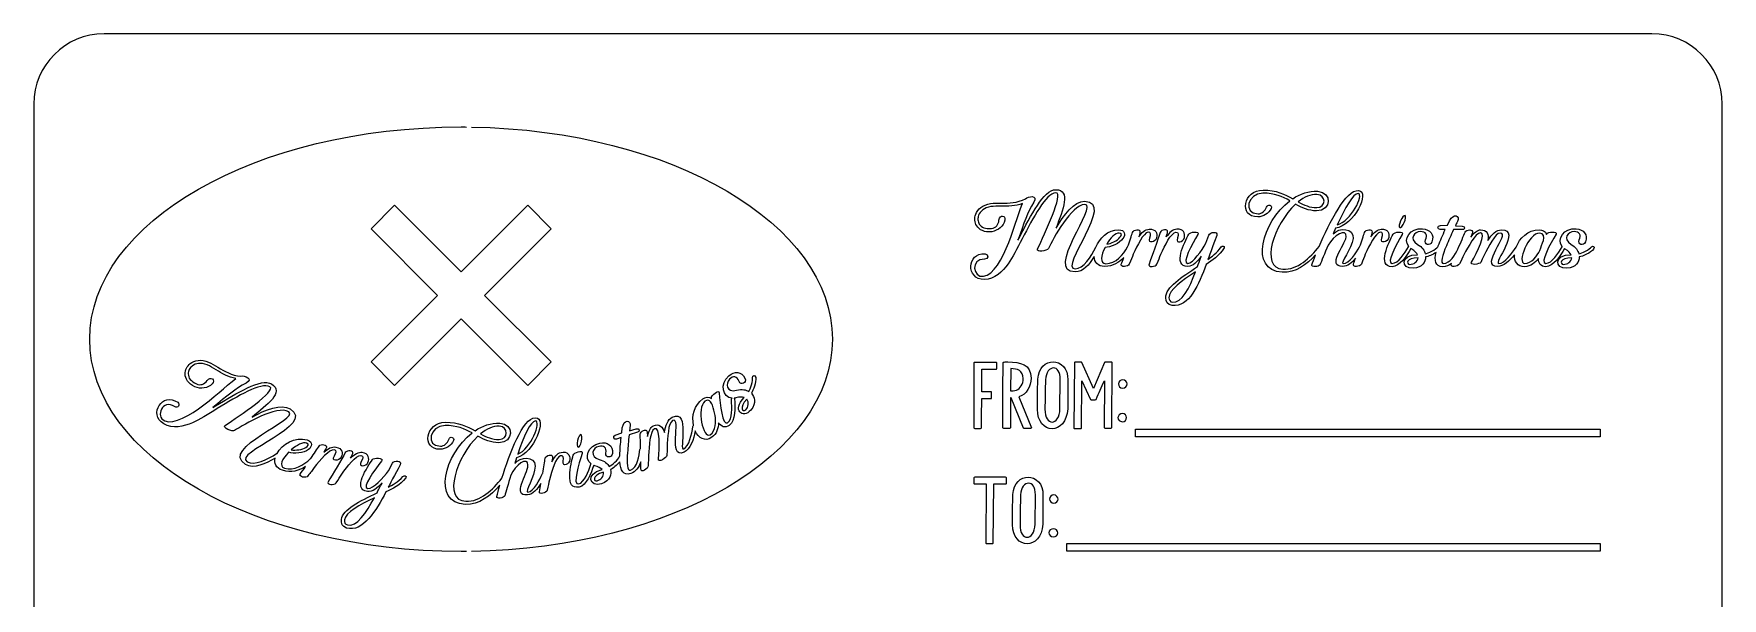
# Model space of a CAD drawing. Header units: inches. Extents: x -178 to -25, y -39 to 113.
# Drawn here: x -177.9 to -25.5, y 62.1 to 113.1 of the extents above; entities that cross this region are included whole.
import ezdxf

# ---------------------------------------------------------------- set-up
doc = ezdxf.new("R2010")
doc.units = ezdxf.units.IN
doc.header["$MEASUREMENT"] = 0
doc.layers.add('_U+0421_U+043B_U+043E_U+0439 1', color=7, linetype='Continuous')

# ---------------------------------------------------------------- blocks, each defined once
blk = doc.blocks.new('block 2')
at = {"layer": '_U+0421_U+043B_U+043E_U+0439 1', "color": 7, "lineweight": 5, "true_color": 0xffffff}
for points, knots in [([(-92.08, 90.91), (-91.14, 90.91), (-90.43, 91.61), (-89.92, 92.34), (-89.55, 92.88), (-89.12, 93.7), (-88.66, 94.59), (-87.67, 96.49), (-86.52, 98.7), (-85.62, 98.74), (-84.87, 98.77), (-86.64, 95.01), (-87.26, 93.68), (-87.43, 93.32), (-86.4, 93.48), (-86.29, 93.7), (-85.86, 94.6), (-84.21, 97.68), (-83, 97.68), (-81.74, 97.68), (-86.67, 91.59), (-83.88, 91.59), (-83.14, 91.59), (-82.6, 92.25), (-82.16, 92.98), (-82.13, 92.48), (-81.84, 92.09), (-81.2, 92.09), (-80.47, 92.09), (-79.91, 92.43), (-79.49, 92.89), (-79.57, 92.66), (-79.65, 92.45), (-79.71, 92.29), (-79.82, 92.01), (-79.1, 92.03), (-78.99, 92.31), (-78.84, 92.67), (-78.74, 92.92), (-78.63, 93.2), (-78.28, 93.95), (-77.73, 95.14), (-77.28, 95.18), (-77.02, 95.19), (-77.02, 94.97), (-77.14, 94.66), (-77.34, 94.06), (-76.6, 94.29), (-76.52, 94.69), (-76.45, 95.07), (-76.58, 95.5), (-77.2, 95.46), (-77.55, 95.44), (-77.87, 95.14), (-78.14, 94.75), (-78.11, 94.89), (-78.05, 95.04), (-78.03, 95.2), (-77.96, 95.49), (-78.6, 95.45), (-78.7, 95.16), (-78.79, 94.87), (-78.96, 94.37), (-79.14, 93.85), (-79.54, 93.16), (-80.19, 92.34), (-81.1, 92.34), (-81.66, 92.34), (-81.55, 93.09), (-81.18, 93.81), (-80.7, 93.78), (-79.83, 94.2), (-79.56, 94.6), (-79.31, 94.95), (-79.39, 95.4), (-79.93, 95.4), (-80.93, 95.4), (-81.69, 94.63), (-82.01, 93.83), (-82.46, 92.99), (-83.1, 91.87), (-83.88, 91.87), (-85.42, 91.87), (-80.18, 97.97), (-83.02, 97.97), (-83.96, 97.97), (-84.91, 96.74), (-85.59, 95.56), (-85, 97.19), (-84.22, 99.02), (-85.63, 99.02), (-86.71, 99.02), (-87.88, 96.69), (-88.91, 94.71), (-88.91, 94.71), (-89.04, 94.45), (-89.04, 94.45), (-88.5, 96.02), (-88.19, 96.98), (-87.62, 97.89), (-87.2, 98.58), (-88.13, 98.44), (-88.36, 98.19), (-89.1, 97.81), (-89.85, 97.81), (-90.54, 97.81), (-90.89, 97.81), (-91.21, 97.81), (-91.51, 97.77), (-92.24, 97.66), (-92.68, 97.26), (-92.85, 96.8), (-92.91, 96.62), (-92.94, 96.44), (-92.93, 96.26), (-92.91, 96.09), (-92.86, 95.91), (-92.76, 95.76), (-92.53, 95.39), (-92.08, 95.14), (-91.41, 95.23), (-90.83, 95.32), (-90.33, 95.71), (-90.22, 96.26), (-90.12, 96.73), (-90.69, 96.81), (-90.75, 96.27), (-90.79, 95.86), (-91.01, 95.57), (-91.43, 95.52), (-91.98, 95.44), (-92.35, 95.63), (-92.53, 95.92), (-92.6, 96.03), (-92.63, 96.16), (-92.65, 96.3), (-92.66, 96.44), (-92.64, 96.58), (-92.59, 96.71), (-92.45, 97.07), (-92.09, 97.4), (-91.49, 97.49), (-91.2, 97.53), (-90.89, 97.52), (-90.56, 97.52), (-89.94, 97.52), (-89.28, 97.52), (-88.62, 97.77), (-89.1, 96.88), (-90.31, 91.48), (-92.14, 91.2), (-93.11, 91.04), (-93.35, 92.83), (-92.05, 92.74), (-91.71, 92.73), (-91.66, 93.19), (-92.01, 93.22), (-93.67, 93.35), (-93.74, 90.91), (-92.08, 90.91)], [0, 0, 0, 0, 1, 1, 1, 2, 2, 2, 3, 3, 3, 4, 4, 4, 5, 5, 5, 6, 6, 6, 7, 7, 7, 8, 8, 8, 9, 9, 9, 10, 10, 10, 11, 11, 11, 12, 12, 12, 13, 13, 13, 14, 14, 14, 15, 15, 15, 16, 16, 16, 17, 17, 17, 18, 18, 18, 19, 19, 19, 20, 20, 20, 21, 21, 21, 22, 22, 22, 23, 23, 23, 24, 24, 24, 25, 25, 25, 26, 26, 26, 27, 27, 27, 28, 28, 28, 29, 29, 29, 30, 30, 30, 31, 31, 31, 32, 32, 32, 33, 33, 33, 34, 34, 34, 35, 35, 35, 36, 36, 36, 37, 37, 37, 38, 38, 38, 39, 39, 39, 40, 40, 40, 41, 41, 41, 42, 42, 42, 43, 43, 43, 44, 44, 44, 45, 45, 45, 46, 46, 46, 47, 47, 47, 48, 48, 48, 49, 49, 49, 50, 50, 50, 51, 51, 51, 52, 52, 52, 53, 53, 53, 53]), ([(-79.9, 95.11), (-79.59, 95.11), (-79.71, 94.85), (-79.83, 94.72), (-80.06, 94.42), (-80.65, 94.15), (-81.03, 94.1), (-80.7, 94.65), (-80.25, 95.11), (-79.9, 95.11)], [0, 0, 0, 0, 1, 1, 1, 2, 2, 2, 3, 3, 3, 3])]:
    blk.add_open_spline(points, degree=3, knots=knots, dxfattribs=at)
blk = doc.blocks.new('block 3')
at = {"layer": '_U+0421_U+043B_U+043E_U+0439 1', "color": 7, "lineweight": 5, "true_color": 0xffffff}
for points, knots in [([(-73.71, 92.09), (-73.23, 92.09), (-72.89, 92.51), (-72.49, 93.03), (-72.64, 92.64), (-72.76, 92.29), (-72.83, 92.08), (-74.24, 91.14), (-75.71, 90.21), (-75.7, 89.26), (-75.7, 88.93), (-75.54, 88.63), (-75.12, 88.57), (-73.63, 88.33), (-72.66, 90.53), (-72.05, 92.27), (-71.52, 92.64), (-70.84, 93.03), (-70.43, 93.78), (-70.35, 93.93), (-70.61, 94.01), (-70.71, 93.86), (-71.06, 93.28), (-71.61, 92.95), (-71.89, 92.73), (-71.76, 93.12), (-71.18, 94.62), (-71.1, 94.89), (-70.95, 95.32), (-71.71, 95.19), (-71.8, 94.92), (-71.8, 94.92), (-72.07, 94.19), (-72.07, 94.19), (-72.46, 93.55), (-73.21, 92.36), (-73.71, 92.36), (-74.29, 92.36), (-73.3, 94.13), (-72.81, 94.98), (-72.59, 95.34), (-73.55, 95.19), (-73.63, 95.01), (-73.99, 94.29), (-75.11, 92.09), (-73.71, 92.09)], [0, 0, 0, 0, 1, 1, 1, 2, 2, 2, 3, 3, 3, 4, 4, 4, 5, 5, 5, 6, 6, 6, 7, 7, 7, 8, 8, 8, 9, 9, 9, 10, 10, 10, 11, 11, 11, 12, 12, 12, 13, 13, 13, 14, 14, 14, 15, 15, 15, 15]), ([(-75.08, 88.86), (-75.33, 88.89), (-75.42, 89.07), (-75.42, 89.27), (-75.42, 89.97), (-74.24, 90.78), (-73.01, 91.61), (-73.54, 90.19), (-74.26, 88.72), (-75.08, 88.86)], [0, 0, 0, 0, 1, 1, 1, 2, 2, 2, 3, 3, 3, 3])]:
    blk.add_open_spline(points, degree=3, knots=knots, dxfattribs=at)
blk = doc.blocks.new('block 4')
at = {"layer": '_U+0421_U+043B_U+043E_U+0439 1', "color": 7, "lineweight": 5, "true_color": 0xffffff}
for points, knots in [([(-67.39, 96.56), (-66.91, 96.56), (-66.39, 96.87), (-66.19, 97.33), (-66.06, 97.65), (-66.5, 97.76), (-66.61, 97.44), (-66.74, 97.11), (-67.03, 96.84), (-67.37, 96.84), (-68.73, 96.84), (-68.36, 98.71), (-66.93, 98.71), (-65.88, 98.71), (-65.15, 98.38), (-64.5, 98.02), (-66.99, 96.11), (-68.22, 91.75), (-65.18, 91.56), (-64, 91.49), (-62.99, 92.25), (-62.17, 93.13), (-62.31, 92.77), (-62.43, 92.46), (-62.5, 92.24), (-62.6, 91.99), (-61.87, 92.06), (-61.79, 92.22), (-61.64, 92.58), (-61.37, 93.25), (-61.04, 94.02), (-60.6, 94.84), (-59.32, 95.64), (-59.42, 94.76), (-59.52, 93.96), (-61.2, 92.09), (-59.73, 92.09), (-59.31, 92.09), (-58.9, 92.43), (-58.56, 92.83), (-58.64, 92.62), (-58.71, 92.43), (-58.76, 92.29), (-58.87, 92.01), (-58.16, 92.03), (-58.04, 92.31), (-57.89, 92.67), (-57.79, 92.92), (-57.69, 93.2), (-57.34, 93.95), (-56.78, 95.14), (-56.33, 95.18), (-56.08, 95.19), (-56.08, 94.97), (-56.19, 94.66), (-56.39, 94.06), (-55.65, 94.29), (-55.57, 94.69), (-55.5, 95.07), (-55.63, 95.5), (-56.25, 95.46), (-56.6, 95.44), (-56.92, 95.14), (-57.2, 94.75), (-57.16, 94.89), (-57.11, 95.04), (-57.08, 95.2), (-57.02, 95.49), (-57.65, 95.45), (-57.75, 95.16), (-57.85, 94.87), (-58.02, 94.37), (-58.2, 93.85), (-58.49, 93.33), (-59.13, 92.35), (-59.69, 92.35), (-59.99, 92.35), (-58.89, 93.7), (-58.79, 94.6), (-58.68, 95.6), (-60.07, 95.61), (-60.59, 95.04), (-60.59, 95.04), (-60.37, 95.54), (-60.37, 95.54), (-58.73, 95.76), (-57.2, 98.85), (-58.31, 98.95), (-59.41, 99.05), (-60.94, 96.02), (-61.85, 93.89), (-61.85, 93.89), (-61.85, 93.89), (-61.85, 93.89), (-62.68, 92.88), (-63.81, 91.76), (-65.13, 91.84), (-67.25, 91.97), (-65.93, 95.92), (-63.98, 97.72), (-63.4, 97.39), (-62.83, 97.11), (-62.08, 97.11), (-60.75, 97.11), (-60.65, 98.79), (-61.99, 98.88), (-62.79, 98.92), (-63.56, 98.66), (-64.23, 98.2), (-64.95, 98.6), (-65.73, 98.99), (-66.91, 98.99), (-68.7, 98.99), (-69.15, 96.56), (-67.39, 96.56)], [0, 0, 0, 0, 1, 1, 1, 2, 2, 2, 3, 3, 3, 4, 4, 4, 5, 5, 5, 6, 6, 6, 7, 7, 7, 8, 8, 8, 9, 9, 9, 10, 10, 10, 11, 11, 11, 12, 12, 12, 13, 13, 13, 14, 14, 14, 15, 15, 15, 16, 16, 16, 17, 17, 17, 18, 18, 18, 19, 19, 19, 20, 20, 20, 21, 21, 21, 22, 22, 22, 23, 23, 23, 24, 24, 24, 25, 25, 25, 26, 26, 26, 27, 27, 27, 28, 28, 28, 29, 29, 29, 30, 30, 30, 31, 31, 31, 32, 32, 32, 33, 33, 33, 34, 34, 34, 35, 35, 35, 36, 36, 36, 37, 37, 37, 38, 38, 38, 38]), ([(-62.05, 98.6), (-61.19, 98.54), (-61.21, 97.4), (-62.06, 97.4), (-62.71, 97.4), (-63.22, 97.63), (-63.74, 97.92), (-63.19, 98.36), (-62.61, 98.62), (-62.05, 98.6)], [0, 0, 0, 0, 1, 1, 1, 2, 2, 2, 3, 3, 3, 3]), ([(-58.33, 98.67), (-57.76, 98.62), (-58.99, 96.15), (-60.23, 95.85), (-59.53, 97.35), (-58.77, 98.7), (-58.33, 98.67)], [0, 0, 0, 0, 1, 1, 1, 2, 2, 2, 2])]:
    blk.add_open_spline(points, degree=3, knots=knots, dxfattribs=at)
blk = doc.blocks.new('block 5')
at = {"layer": '_U+0421_U+043B_U+043E_U+0439 1', "color": 7, "lineweight": 5, "true_color": 0xffffff}
for points, knots in [([(-55.26, 92.07), (-54.59, 92.07), (-53.95, 93.02), (-53.57, 93.7), (-53.54, 93.68), (-53.52, 93.67), (-53.5, 93.65), (-53.22, 93.48), (-53.05, 93.3), (-52.97, 93.14), (-54.58, 93.19), (-54.45, 91.84), (-53.36, 91.92), (-52.5, 91.98), (-52.27, 92.51), (-52.24, 92.95), (-52.03, 92.98), (-51.61, 93.15), (-51.29, 93.36), (-51.46, 92.64), (-51.39, 92.07), (-50.7, 92.07), (-50.4, 92.07), (-50.13, 92.19), (-49.9, 92.37), (-49.9, 92.36), (-49.91, 92.35), (-49.91, 92.35), (-50.1, 91.95), (-49.32, 92.06), (-49.19, 92.32), (-49.03, 92.64), (-48.91, 92.9), (-48.79, 93.14), (-48.39, 93.86), (-47.76, 95.12), (-47.29, 95.12), (-46.71, 95.12), (-47.6, 93.34), (-48.09, 92.49), (-48.31, 92.14), (-47.35, 92.29), (-47.26, 92.46), (-47.19, 92.62), (-47.07, 92.86), (-46.96, 93.12), (-46.55, 93.84), (-45.97, 95.11), (-45.5, 95.11), (-44.53, 95.11), (-47.45, 92.08), (-45.73, 92.08), (-45.24, 92.08), (-44.66, 92.59), (-44.23, 93.13), (-44.25, 92.54), (-43.97, 92.07), (-43.3, 92.07), (-42.78, 92.07), (-42.35, 92.43), (-42.05, 92.81), (-42.05, 92.38), (-41.89, 92.07), (-41.39, 92.07), (-40.72, 92.07), (-40.09, 93.02), (-39.7, 93.7), (-39.68, 93.68), (-39.66, 93.67), (-39.64, 93.65), (-39.35, 93.48), (-39.19, 93.3), (-39.11, 93.14), (-40.71, 93.19), (-40.59, 91.84), (-39.49, 91.92), (-38.64, 91.98), (-38.4, 92.51), (-38.38, 92.95), (-38.08, 93), (-37.33, 93.31), (-37.08, 93.66), (-36.9, 93.91), (-37.18, 93.98), (-37.27, 93.86), (-37.45, 93.63), (-38.17, 93.26), (-38.41, 93.23), (-38.5, 93.52), (-38.67, 93.82), (-39.11, 94.08), (-39.94, 94.6), (-39.38, 95.26), (-38.84, 95.24), (-38.37, 95.24), (-38.16, 94.95), (-38.38, 94.48), (-38.57, 94.08), (-37.98, 93.88), (-37.81, 94.3), (-37.56, 94.98), (-37.99, 95.43), (-38.66, 95.49), (-39.77, 95.6), (-40.44, 94.55), (-39.91, 93.89), (-39.91, 93.88), (-39.92, 93.87), (-39.93, 93.86), (-40.28, 93.3), (-40.84, 92.36), (-41.39, 92.36), (-41.97, 92.36), (-40.98, 94.15), (-40.47, 94.99), (-40.28, 95.33), (-41.23, 95.19), (-41.3, 95.04), (-41.3, 95.04), (-41.33, 94.98), (-41.33, 94.98), (-41.44, 95.28), (-41.69, 95.4), (-42, 95.4), (-43.01, 95.4), (-43.76, 94.64), (-44.07, 93.84), (-44.42, 93.28), (-45.1, 92.36), (-45.65, 92.36), (-46.15, 92.36), (-43.58, 95.4), (-45.4, 95.4), (-45.85, 95.4), (-46.27, 94.97), (-46.62, 94.44), (-46.55, 94.97), (-46.68, 95.4), (-47.29, 95.4), (-47.56, 95.4), (-47.87, 95.12), (-48.16, 94.73), (-48.16, 94.73), (-48.02, 95.14), (-48.02, 95.14), (-47.9, 95.49), (-48.58, 95.45), (-48.68, 95.19), (-48.81, 94.87), (-49.07, 94.26), (-49.33, 93.66), (-49.58, 93.16), (-50.04, 92.36), (-50.62, 92.36), (-50.96, 92.36), (-50.73, 93.11), (-50.37, 93.95), (-50.16, 94.46), (-49.95, 94.9), (-49.73, 95.42), (-49.73, 95.42), (-48.94, 95.42), (-48.94, 95.42), (-48.66, 95.32), (-48.64, 95.73), (-48.94, 95.73), (-48.94, 95.73), (-49.56, 95.77), (-49.56, 95.77), (-49.43, 96.05), (-49.4, 96.09), (-49.37, 96.14), (-49.1, 96.69), (-49.73, 96.93), (-50.1, 96.22), (-50.1, 96.22), (-50.28, 95.82), (-50.28, 95.82), (-50.28, 95.82), (-50.29, 95.81), (-50.29, 95.81), (-50.29, 95.81), (-50.91, 95.8), (-50.91, 95.8), (-51.19, 95.8), (-51.21, 95.42), (-50.92, 95.42), (-50.92, 95.42), (-50.47, 95.42), (-50.47, 95.42), (-50.7, 94.92), (-50.92, 94.45), (-51.1, 93.95), (-51.11, 93.92), (-51.12, 93.9), (-51.13, 93.87), (-51.13, 93.87), (-51.14, 93.87), (-51.14, 93.86), (-51.31, 93.63), (-52.04, 93.26), (-52.27, 93.23), (-52.36, 93.52), (-52.53, 93.82), (-52.97, 94.08), (-53.8, 94.6), (-53.24, 95.26), (-52.71, 95.24), (-52.23, 95.24), (-52.03, 94.95), (-52.24, 94.48), (-52.43, 94.08), (-51.84, 93.88), (-51.67, 94.3), (-51.42, 94.98), (-51.85, 95.43), (-52.52, 95.49), (-53.64, 95.6), (-54.31, 94.55), (-53.77, 93.89), (-53.78, 93.88), (-53.79, 93.87), (-53.79, 93.86), (-54.14, 93.3), (-54.71, 92.36), (-55.26, 92.36), (-55.84, 92.36), (-54.85, 94.13), (-54.36, 94.98), (-54.14, 95.34), (-55.1, 95.19), (-55.18, 95.01), (-55.54, 94.29), (-56.66, 92.07), (-55.26, 92.07)], [0, 0, 0, 0, 1, 1, 1, 2, 2, 2, 3, 3, 3, 4, 4, 4, 5, 5, 5, 6, 6, 6, 7, 7, 7, 8, 8, 8, 9, 9, 9, 10, 10, 10, 11, 11, 11, 12, 12, 12, 13, 13, 13, 14, 14, 14, 15, 15, 15, 16, 16, 16, 17, 17, 17, 18, 18, 18, 19, 19, 19, 20, 20, 20, 21, 21, 21, 22, 22, 22, 23, 23, 23, 24, 24, 24, 25, 25, 25, 26, 26, 26, 27, 27, 27, 28, 28, 28, 29, 29, 29, 30, 30, 30, 31, 31, 31, 32, 32, 32, 33, 33, 33, 34, 34, 34, 35, 35, 35, 36, 36, 36, 37, 37, 37, 38, 38, 38, 39, 39, 39, 40, 40, 40, 41, 41, 41, 42, 42, 42, 43, 43, 43, 44, 44, 44, 45, 45, 45, 46, 46, 46, 47, 47, 47, 48, 48, 48, 49, 49, 49, 50, 50, 50, 51, 51, 51, 52, 52, 52, 53, 53, 53, 54, 54, 54, 55, 55, 55, 56, 56, 56, 57, 57, 57, 58, 58, 58, 59, 59, 59, 60, 60, 60, 61, 61, 61, 62, 62, 62, 63, 63, 63, 64, 64, 64, 65, 65, 65, 66, 66, 66, 67, 67, 67, 68, 68, 68, 69, 69, 69, 70, 70, 70, 71, 71, 71, 72, 72, 72, 73, 73, 73, 74, 74, 74, 75, 75, 75, 76, 76, 76, 77, 77, 77, 78, 78, 78, 78]), ([(-41.96, 95.11), (-41.54, 95.11), (-41.53, 94.76), (-41.6, 94.43), (-41.72, 94.15), (-41.84, 93.85), (-41.93, 93.54), (-42.18, 93.04), (-42.68, 92.36), (-43.3, 92.36), (-44.06, 92.36), (-42.94, 95.11), (-41.96, 95.11)], [0, 0, 0, 0, 1, 1, 1, 2, 2, 2, 3, 3, 3, 4, 4, 4, 4]), ([(-52.91, 92.87), (-52.97, 92.5), (-53.31, 92.28), (-53.67, 92.28), (-54.02, 92.28), (-54.02, 92.87), (-52.91, 92.87)], [0, 0, 0, 0, 1, 1, 1, 2, 2, 2, 2]), ([(-39.05, 92.87), (-39.11, 92.5), (-39.44, 92.28), (-39.8, 92.28), (-40.16, 92.28), (-40.16, 92.87), (-39.05, 92.87)], [0, 0, 0, 0, 1, 1, 1, 2, 2, 2, 2])]:
    blk.add_open_spline(points, degree=3, knots=knots, dxfattribs=at)
blk = doc.blocks.new('block 6')
at = {"layer": '_U+0421_U+043B_U+043E_U+0439 1', "color": 7, "lineweight": 5, "true_color": 0xffffff}
for points, knots in [([(-89.71, 77.51), (-89.71, 78.41), (-89.7, 79.33), (-89.7, 80.24), (-89.7, 80.24), (-89.66, 80.24), (-89.66, 80.24), (-89.66, 80.24), (-88.54, 77.49), (-88.54, 77.49), (-88.53, 77.47), (-88.49, 77.46), (-88.46, 77.46), (-88.46, 77.46), (-87.91, 77.46), (-87.91, 77.46), (-87.83, 77.46), (-87.81, 77.49), (-87.83, 77.52), (-87.83, 77.52), (-88.95, 80.32), (-88.95, 80.32), (-88.25, 80.53), (-87.85, 81.27), (-87.85, 81.99), (-87.85, 83.26), (-88.84, 83.47), (-89.94, 83.47), (-90.04, 83.47), (-90.16, 83.47), (-90.29, 83.46), (-90.33, 83.46), (-90.37, 83.44), (-90.37, 83.41), (-90.39, 82.23), (-90.41, 81.37), (-90.41, 77.51), (-90.41, 77.48), (-90.37, 77.46), (-90.32, 77.46), (-90.32, 77.46), (-89.8, 77.46), (-89.8, 77.46), (-89.75, 77.46), (-89.71, 77.48), (-89.71, 77.51)], [0, 0, 0, 0, 1, 1, 1, 2, 2, 2, 3, 3, 3, 4, 4, 4, 5, 5, 5, 6, 6, 6, 7, 7, 7, 8, 8, 8, 9, 9, 9, 10, 10, 10, 11, 11, 11, 12, 12, 12, 13, 13, 13, 14, 14, 14, 15, 15, 15, 15]), ([(-89.69, 82.86), (-89.11, 82.87), (-88.56, 82.68), (-88.56, 81.96), (-88.56, 81.51), (-88.84, 81.04), (-89.18, 80.91), (-89.37, 80.86), (-89.55, 80.85), (-89.72, 80.85), (-89.72, 80.85), (-89.69, 82.86), (-89.69, 82.86)], [0, 0, 0, 0, 1, 1, 1, 2, 2, 2, 3, 3, 3, 4, 4, 4, 4])]:
    blk.add_open_spline(points, degree=3, knots=knots, dxfattribs=at)
blk = doc.blocks.new('block 7')
at = {"layer": '_U+0421_U+043B_U+043E_U+0439 1', "color": 7, "lineweight": 5, "true_color": 0xffffff}
for points, knots in [([(-84.53, 81.84), (-84.51, 82.92), (-85.19, 83.48), (-85.87, 83.48), (-86.52, 83.48), (-87.19, 82.96), (-87.24, 81.9), (-87.27, 81.33), (-87.28, 80.63), (-87.28, 79.98), (-87.28, 79.98), (-87.28, 79.19), (-87.28, 79.19), (-87.29, 78.05), (-86.63, 77.44), (-85.96, 77.44), (-85.29, 77.44), (-84.62, 78.04), (-84.55, 79.22), (-84.55, 79.22), (-84.53, 81.84), (-84.53, 81.84)], [0, 0, 0, 0, 1, 1, 1, 2, 2, 2, 3, 3, 3, 4, 4, 4, 5, 5, 5, 6, 6, 6, 7, 7, 7, 7]), ([(-85.25, 79.22), (-85.27, 78.45), (-85.62, 78.04), (-85.96, 78.04), (-86.29, 78.04), (-86.6, 78.41), (-86.6, 79.19), (-86.6, 79.97), (-86.58, 81.07), (-86.55, 81.86), (-86.52, 82.54), (-86.17, 82.93), (-85.81, 82.93), (-85.51, 82.93), (-85.21, 82.59), (-85.22, 81.86), (-85.22, 81.86), (-85.25, 79.22), (-85.25, 79.22)], [0, 0, 0, 0, 1, 1, 1, 2, 2, 2, 3, 3, 3, 4, 4, 4, 5, 5, 5, 6, 6, 6, 6])]:
    blk.add_open_spline(points, degree=3, knots=knots, dxfattribs=at)
blk = doc.blocks.new('block 8')
at = {"layer": '_U+0421_U+043B_U+043E_U+0439 1', "color": 7, "lineweight": 5, "true_color": 0xffffff}
for points, knots in [([(-88.12, 73.07), (-88.77, 73.07), (-89.44, 72.55), (-89.49, 71.49), (-89.52, 70.93), (-89.53, 70.22), (-89.53, 69.57), (-89.53, 69.57), (-89.53, 68.78), (-89.53, 68.78), (-89.54, 67.65), (-88.88, 67.04), (-88.21, 67.04), (-87.54, 67.04), (-86.86, 67.63), (-86.8, 68.81), (-86.8, 68.81), (-86.78, 71.43), (-86.78, 71.43), (-86.76, 72.51), (-87.44, 73.07), (-88.12, 73.07)], [0, 0, 0, 0, 1, 1, 1, 2, 2, 2, 3, 3, 3, 4, 4, 4, 5, 5, 5, 6, 6, 6, 7, 7, 7, 7]), ([(-87.5, 68.81), (-87.52, 68.04), (-87.87, 67.63), (-88.21, 67.63), (-88.54, 67.63), (-88.85, 68), (-88.85, 68.78), (-88.85, 69.56), (-88.83, 70.66), (-88.8, 71.46), (-88.77, 72.13), (-88.42, 72.52), (-88.06, 72.52), (-87.76, 72.52), (-87.46, 72.19), (-87.46, 71.46), (-87.46, 71.46), (-87.5, 68.81), (-87.5, 68.81)], [0, 0, 0, 0, 1, 1, 1, 2, 2, 2, 3, 3, 3, 4, 4, 4, 5, 5, 5, 6, 6, 6, 6])]:
    blk.add_open_spline(points, degree=3, knots=knots, dxfattribs=at)
blk = doc.blocks.new('block 9')
at = {"layer": '_U+0421_U+043B_U+043E_U+0439 1', "color": 7, "lineweight": 5, "true_color": 0xffffff}
for points, knots in [([(-150.75, 75.53), (-150.49, 75.48), (-150.55, 75.27), (-150.74, 74.99), (-151.08, 74.46), (-150.31, 74.5), (-150.13, 74.87), (-149.97, 75.22), (-149.99, 75.67), (-150.6, 75.78), (-150.94, 75.85), (-151.33, 75.64), (-151.69, 75.33), (-151.62, 75.46), (-151.53, 75.58), (-151.46, 75.74), (-151.33, 76), (-151.96, 76.12), (-152.12, 75.86), (-152.28, 75.62), (-152.56, 75.19), (-152.86, 74.75), (-152.87, 74.74), (-152.89, 74.73), (-152.91, 74.72), (-153.5, 74.18), (-154.38, 73.6), (-155.25, 73.88), (-155.78, 74.06), (-155.44, 74.73), (-154.87, 75.31), (-154.42, 75.12), (-153.47, 75.25), (-153.08, 75.55), (-152.74, 75.8), (-152.67, 76.26), (-153.18, 76.42), (-154.31, 76.79), (-155.46, 76.03), (-155.91, 75.21), (-155.92, 75.2), (-155.94, 75.2), (-155.95, 75.19), (-156.78, 74.7), (-157.94, 74.04), (-158.62, 74.46), (-159.94, 75.25), (-152.3, 77.76), (-154.73, 79.23), (-155.53, 79.71), (-156.98, 79.15), (-158.17, 78.49), (-156.82, 79.58), (-155.21, 80.75), (-156.42, 81.48), (-157.35, 82.04), (-159.55, 80.65), (-161.46, 79.49), (-161.46, 79.49), (-161.7, 79.34), (-161.7, 79.34), (-160.42, 80.4), (-159.66, 81.06), (-158.71, 81.55), (-157.99, 81.92), (-158.86, 82.28), (-159.19, 82.19), (-160.01, 82.24), (-160.66, 82.63), (-161.25, 82.99), (-161.54, 83.17), (-161.82, 83.34), (-162.1, 83.45), (-162.78, 83.74), (-163.37, 83.62), (-163.75, 83.32), (-163.89, 83.2), (-164.01, 83.05), (-164.09, 82.9), (-164.17, 82.74), (-164.22, 82.56), (-164.21, 82.38), (-164.21, 81.95), (-163.94, 81.5), (-163.32, 81.22), (-162.79, 81), (-162.15, 81.08), (-161.77, 81.49), (-161.44, 81.84), (-161.89, 82.21), (-162.23, 81.78), (-162.47, 81.45), (-162.81, 81.31), (-163.19, 81.49), (-163.7, 81.7), (-163.93, 82.05), (-163.93, 82.39), (-163.93, 82.53), (-163.89, 82.66), (-163.83, 82.78), (-163.77, 82.91), (-163.68, 83.02), (-163.57, 83.1), (-163.27, 83.35), (-162.79, 83.44), (-162.22, 83.2), (-161.96, 83.09), (-161.69, 82.92), (-161.41, 82.75), (-160.88, 82.43), (-160.32, 82.09), (-159.62, 81.96), (-160.49, 81.44), (-164.33, 77.45), (-166.04, 78.15), (-166.95, 78.52), (-166.23, 80.18), (-165.16, 79.43), (-164.88, 79.24), (-164.6, 79.61), (-164.88, 79.82), (-166.23, 80.79), (-167.56, 78.74), (-166.14, 77.88), (-165.33, 77.39), (-164.36, 77.62), (-163.54, 77.98), (-162.95, 78.25), (-162.16, 78.73), (-161.31, 79.25), (-159.47, 80.37), (-157.35, 81.66), (-156.56, 81.23), (-155.9, 80.87), (-159.36, 78.57), (-160.58, 77.75), (-160.91, 77.53), (-159.94, 77.13), (-159.74, 77.27), (-158.9, 77.82), (-155.9, 79.6), (-154.86, 78.97), (-153.78, 78.32), (-161.16, 75.66), (-158.76, 74.21), (-158, 73.75), (-156.96, 74.29), (-156.07, 74.79), (-156.18, 74.32), (-156.02, 73.88), (-155.42, 73.68), (-154.64, 73.42), (-153.93, 73.65), (-153.34, 74.02), (-153.53, 73.75), (-153.7, 73.51), (-153.82, 73.33), (-153.99, 73.09), (-153.3, 72.93), (-153.12, 73.18), (-152.88, 73.49), (-152.73, 73.7), (-152.55, 73.95), (-152.02, 74.59), (-151.19, 75.6), (-150.75, 75.53)], [0, 0, 0, 0, 1, 1, 1, 2, 2, 2, 3, 3, 3, 4, 4, 4, 5, 5, 5, 6, 6, 6, 7, 7, 7, 8, 8, 8, 9, 9, 9, 10, 10, 10, 11, 11, 11, 12, 12, 12, 13, 13, 13, 14, 14, 14, 15, 15, 15, 16, 16, 16, 17, 17, 17, 18, 18, 18, 19, 19, 19, 20, 20, 20, 21, 21, 21, 22, 22, 22, 23, 23, 23, 24, 24, 24, 25, 25, 25, 26, 26, 26, 27, 27, 27, 28, 28, 28, 29, 29, 29, 30, 30, 30, 31, 31, 31, 32, 32, 32, 33, 33, 33, 34, 34, 34, 35, 35, 35, 36, 36, 36, 37, 37, 37, 38, 38, 38, 39, 39, 39, 40, 40, 40, 41, 41, 41, 42, 42, 42, 43, 43, 43, 44, 44, 44, 45, 45, 45, 46, 46, 46, 47, 47, 47, 48, 48, 48, 49, 49, 49, 50, 50, 50, 51, 51, 51, 52, 52, 52, 53, 53, 53, 54, 54, 54, 55, 55, 55, 55]), ([(-153.24, 76.14), (-152.95, 76.04), (-153.15, 75.84), (-153.3, 75.75), (-153.62, 75.54), (-154.25, 75.47), (-154.63, 75.53), (-154.15, 75.95), (-153.58, 76.25), (-153.24, 76.14)], [0, 0, 0, 0, 1, 1, 1, 2, 2, 2, 3, 3, 3, 3])]:
    blk.add_open_spline(points, degree=3, knots=knots, dxfattribs=at)
blk = doc.blocks.new('block 10')
at = {"layer": '_U+0421_U+043B_U+043E_U+0439 1', "color": 7, "lineweight": 5, "true_color": 0xffffff}
for points, knots in [([(-144.55, 73.13), (-144.97, 72.6), (-145.56, 72.34), (-145.87, 72.17), (-145.69, 72.53), (-144.92, 73.94), (-144.8, 74.19), (-144.59, 74.6), (-145.37, 74.57), (-145.49, 74.32), (-145.49, 74.32), (-145.85, 73.63), (-145.85, 73.63), (-146.33, 73.06), (-147.23, 71.97), (-147.72, 72.03), (-148.3, 72.11), (-147.08, 73.74), (-146.48, 74.52), (-146.22, 74.84), (-147.19, 74.82), (-147.3, 74.66), (-147.74, 73.99), (-149.15, 71.96), (-147.76, 71.77), (-147.28, 71.71), (-146.89, 72.08), (-146.42, 72.54), (-146.63, 72.17), (-146.79, 71.84), (-146.89, 71.65), (-148.42, 70.9), (-149.99, 70.18), (-150.11, 69.23), (-150.15, 68.9), (-150.03, 68.59), (-149.63, 68.47), (-148.19, 68.03), (-146.92, 70.08), (-146.09, 71.73), (-145.52, 72.02), (-144.79, 72.33), (-144.29, 73.01), (-144.19, 73.15), (-144.43, 73.27), (-144.55, 73.13)], [0, 0, 0, 0, 1, 1, 1, 2, 2, 2, 3, 3, 3, 4, 4, 4, 5, 5, 5, 6, 6, 6, 7, 7, 7, 8, 8, 8, 9, 9, 9, 10, 10, 10, 11, 11, 11, 12, 12, 12, 13, 13, 13, 14, 14, 14, 15, 15, 15, 15]), ([(-149.55, 68.75), (-149.79, 68.81), (-149.85, 69), (-149.83, 69.2), (-149.73, 69.89), (-148.46, 70.54), (-147.13, 71.2), (-147.84, 69.86), (-148.75, 68.51), (-149.55, 68.75)], [0, 0, 0, 0, 1, 1, 1, 2, 2, 2, 3, 3, 3, 3])]:
    blk.add_open_spline(points, degree=3, knots=knots, dxfattribs=at)
blk = doc.blocks.new('block 11')
at = {"layer": '_U+0421_U+043B_U+043E_U+0439 1', "color": 7, "lineweight": 5, "true_color": 0xffffff}
for points, knots in [([(-130.28, 75.3), (-130.63, 75.22), (-130.89, 74.87), (-131.1, 74.44), (-131.09, 74.59), (-131.06, 74.74), (-131.06, 74.91), (-131.05, 75.19), (-131.67, 75.05), (-131.71, 74.75), (-131.76, 74.46), (-131.84, 73.95), (-131.93, 73.42), (-131.94, 73.41), (-131.95, 73.4), (-131.96, 73.38), (-132.19, 72.83), (-132.73, 71.77), (-133.29, 71.71), (-133.59, 71.68), (-132.63, 73.14), (-132.63, 74.05), (-132.62, 75.05), (-134.01, 74.92), (-134.46, 74.3), (-134.46, 74.3), (-134.3, 74.82), (-134.3, 74.82), (-132.69, 75.21), (-131.49, 78.45), (-132.6, 78.43), (-133.72, 78.41), (-134.94, 75.17), (-135.62, 72.96), (-135.62, 72.96), (-135.62, 72.96), (-135.62, 72.96), (-136.44, 71.95), (-137.56, 70.82), (-138.88, 70.88), (-141, 70.99), (-139.71, 74.95), (-137.78, 76.77), (-137.2, 76.44), (-136.63, 76.17), (-135.88, 76.17), (-134.55, 76.19), (-134.47, 77.87), (-135.81, 77.95), (-136.6, 77.98), (-137.37, 77.71), (-138.04, 77.25), (-138.76, 77.64), (-139.55, 78.03), (-140.72, 78.02), (-142.51, 78), (-142.94, 75.56), (-141.18, 75.58), (-140.71, 75.58), (-140.18, 75.9), (-139.99, 76.36), (-139.86, 76.68), (-140.3, 76.79), (-140.42, 76.47), (-140.54, 76.13), (-140.82, 75.86), (-141.17, 75.86), (-142.53, 75.85), (-142.17, 77.72), (-140.75, 77.73), (-139.7, 77.74), (-138.96, 77.42), (-138.31, 77.06), (-140.78, 75.13), (-141.97, 70.76), (-138.92, 70.6), (-137.69, 70.54), (-136.63, 71.39), (-135.8, 72.34), (-135.92, 71.91), (-136.02, 71.56), (-136.07, 71.31), (-136.14, 71.05), (-135.42, 71.2), (-135.36, 71.37), (-135.25, 71.74), (-135.05, 72.44), (-134.8, 73.24), (-134.45, 74.1), (-133.26, 75.02), (-133.27, 74.14), (-133.28, 73.34), (-134.76, 71.3), (-133.3, 71.46), (-132.83, 71.5), (-132.4, 72), (-132.09, 72.5), (-132.14, 72.21), (-132.19, 71.94), (-132.23, 71.75), (-132.29, 71.46), (-131.59, 71.6), (-131.52, 71.89), (-131.44, 72.28), (-131.38, 72.54), (-131.33, 72.83), (-131.1, 73.63), (-130.75, 74.9), (-130.32, 75), (-130.07, 75.06), (-130.03, 74.85), (-130.09, 74.52), (-130.19, 73.89), (-129.5, 74.24), (-129.49, 74.65), (-129.48, 75.04), (-129.68, 75.44), (-130.28, 75.3)], [0, 0, 0, 0, 1, 1, 1, 2, 2, 2, 3, 3, 3, 4, 4, 4, 5, 5, 5, 6, 6, 6, 7, 7, 7, 8, 8, 8, 9, 9, 9, 10, 10, 10, 11, 11, 11, 12, 12, 12, 13, 13, 13, 14, 14, 14, 15, 15, 15, 16, 16, 16, 17, 17, 17, 18, 18, 18, 19, 19, 19, 20, 20, 20, 21, 21, 21, 22, 22, 22, 23, 23, 23, 24, 24, 24, 25, 25, 25, 26, 26, 26, 27, 27, 27, 28, 28, 28, 29, 29, 29, 30, 30, 30, 31, 31, 31, 32, 32, 32, 33, 33, 33, 34, 34, 34, 35, 35, 35, 36, 36, 36, 37, 37, 37, 38, 38, 38, 39, 39, 39, 39]), ([(-132.6, 78.14), (-132.02, 78.15), (-132.99, 75.57), (-134.19, 75.14), (-133.65, 76.7), (-133.04, 78.13), (-132.6, 78.14)], [0, 0, 0, 0, 1, 1, 1, 2, 2, 2, 2]), ([(-135.86, 77.67), (-135, 77.61), (-135.01, 76.47), (-135.87, 76.47), (-136.51, 76.46), (-137.02, 76.68), (-137.55, 76.97), (-137, 77.42), (-136.42, 77.69), (-135.86, 77.67)], [0, 0, 0, 0, 1, 1, 1, 2, 2, 2, 3, 3, 3, 3])]:
    blk.add_open_spline(points, degree=3, knots=knots, dxfattribs=at)
blk = doc.blocks.new('block 12')
at = {"layer": '_U+0421_U+043B_U+043E_U+0439 1', "color": 7, "lineweight": 5, "true_color": 0xffffff}
for points, knots in [([(-121.84, 77.43), (-121.31, 77.67), (-121.39, 75.69), (-121.49, 74.71), (-121.53, 74.3), (-120.73, 74.83), (-120.72, 75.03), (-120.72, 75.21), (-120.71, 75.47), (-120.71, 75.76), (-120.64, 76.58), (-120.64, 77.97), (-120.21, 78.17), (-119.33, 78.57), (-120.73, 74.61), (-119.17, 75.32), (-118.64, 75.56), (-118.29, 76.49), (-118.16, 77.25), (-117.87, 76.59), (-117.3, 76.22), (-116.66, 76.66), (-116.24, 76.95), (-116.08, 77.49), (-116.06, 77.98), (-115.81, 77.62), (-115.5, 77.46), (-115.09, 77.74), (-114.52, 78.14), (-114.56, 79.36), (-114.63, 80.14), (-114.64, 80.16), (-114.65, 80.18), (-114.66, 80.2), (-114.6, 80.2), (-114.55, 80.21), (-114.49, 80.23), (-114.17, 80.31), (-113.92, 80.3), (-113.75, 80.25), (-114.91, 79.13), (-113.85, 78.28), (-113.15, 79.12), (-112.59, 79.77), (-112.81, 80.32), (-113.1, 80.64), (-112.93, 80.89), (-112.64, 81.64), (-112.71, 82.07), (-112.77, 82.37), (-113.01, 82.21), (-112.99, 82.07), (-112.95, 81.78), (-113.19, 81.01), (-113.33, 80.81), (-113.6, 80.95), (-113.93, 81.04), (-114.43, 80.91), (-115.37, 80.67), (-115.46, 81.53), (-115.07, 81.9), (-114.74, 82.24), (-114.39, 82.19), (-114.2, 81.71), (-114.05, 81.29), (-113.5, 81.58), (-113.68, 81.99), (-113.99, 82.65), (-114.62, 82.65), (-115.13, 82.21), (-115.99, 81.48), (-115.69, 80.26), (-114.83, 80.19), (-114.87, 80.16), (-114.91, 80.11), (-114.9, 80.05), (-114.87, 79.38), (-114.79, 78.29), (-115.25, 77.98), (-115.73, 77.64), (-115.93, 79.69), (-116, 80.67), (-116.03, 81.05), (-116.73, 80.4), (-116.71, 80.24), (-116.71, 80.24), (-116.69, 80.17), (-116.69, 80.17), (-116.95, 80.36), (-117.23, 80.31), (-117.48, 80.13), (-118.29, 79.57), (-118.49, 78.56), (-118.32, 77.74), (-118.35, 77.72), (-118.38, 77.68), (-118.38, 77.63), (-118.47, 76.97), (-118.71, 75.84), (-119.21, 75.61), (-119.67, 75.4), (-118.58, 79.23), (-120.24, 78.47), (-120.65, 78.29), (-120.85, 77.72), (-120.95, 77.09), (-121.11, 77.61), (-121.41, 77.94), (-121.96, 77.69), (-122.21, 77.58), (-122.37, 77.19), (-122.48, 76.72), (-122.48, 76.72), (-122.52, 77.16), (-122.52, 77.16), (-122.55, 77.52), (-123.15, 77.21), (-123.14, 76.93), (-123.13, 76.65), (-123.11, 76.17), (-123.1, 75.66), (-123.14, 75.64), (-123.17, 75.61), (-123.17, 75.56), (-123.23, 75.06), (-123.38, 73.9), (-124.01, 73.68), (-124.33, 73.57), (-124.36, 74.37), (-124.28, 75.28), (-124.24, 75.83), (-124.19, 76.31), (-124.14, 76.87), (-124.14, 76.87), (-123.39, 77.12), (-123.39, 77.12), (-123.1, 77.12), (-123.21, 77.52), (-123.49, 77.42), (-123.49, 77.42), (-124.09, 77.26), (-124.09, 77.26), (-124.06, 77.57), (-124.05, 77.62), (-124.03, 77.67), (-123.95, 78.28), (-124.63, 78.3), (-124.75, 77.51), (-124.75, 77.51), (-124.79, 77.08), (-124.79, 77.08), (-124.79, 77.08), (-124.8, 77.07), (-124.8, 77.07), (-124.8, 77.07), (-125.38, 76.86), (-125.38, 76.86), (-125.65, 76.77), (-125.54, 76.4), (-125.27, 76.49), (-125.27, 76.49), (-124.85, 76.63), (-124.85, 76.63), (-124.91, 76.09), (-124.96, 75.58), (-124.97, 75.04), (-124.98, 75.02), (-124.98, 74.99), (-124.98, 74.97), (-124.99, 74.96), (-125, 74.94), (-125, 74.93), (-125.11, 74.66), (-125.71, 74.11), (-125.93, 74.02), (-126.09, 74.27), (-126.33, 74.52), (-126.83, 74.66), (-127.76, 74.93), (-127.4, 75.72), (-126.88, 75.84), (-126.42, 75.97), (-126.15, 75.74), (-126.23, 75.23), (-126.31, 74.79), (-125.69, 74.76), (-125.64, 75.21), (-125.57, 75.94), (-126.11, 76.26), (-126.77, 76.14), (-127.86, 75.95), (-128.24, 74.77), (-127.57, 74.27), (-127.58, 74.26), (-127.58, 74.25), (-127.59, 74.23), (-127.81, 73.61), (-128.16, 72.56), (-128.7, 72.45), (-129.27, 72.32), (-128.68, 74.27), (-128.38, 75.21), (-128.25, 75.6), (-129.15, 75.25), (-129.19, 75.06), (-129.38, 74.27), (-130.01, 71.87), (-128.64, 72.17), (-127.99, 72.31), (-127.56, 73.39), (-127.33, 74.14), (-127.29, 74.13), (-127.26, 74.11), (-127.22, 74.1), (-126.91, 74.01), (-126.7, 73.88), (-126.58, 73.75), (-128.14, 73.37), (-127.67, 72.11), (-126.63, 72.47), (-125.82, 72.75), (-125.73, 73.33), (-125.82, 73.75), (-125.62, 73.85), (-125.22, 74.15), (-124.96, 74.46), (-124.91, 73.7), (-124.66, 73.17), (-123.99, 73.39), (-123.54, 73.54), (-123.25, 73.96), (-123.09, 74.44), (-123.08, 74.2), (-123.08, 73.99), (-123.08, 73.83), (-123.09, 73.39), (-122.42, 73.81), (-122.41, 74.11), (-122.4, 74.46), (-122.4, 74.75), (-122.39, 75.02), (-122.33, 75.84), (-122.27, 77.24), (-121.84, 77.43)], [0, 0, 0, 0, 1, 1, 1, 2, 2, 2, 3, 3, 3, 4, 4, 4, 5, 5, 5, 6, 6, 6, 7, 7, 7, 8, 8, 8, 9, 9, 9, 10, 10, 10, 11, 11, 11, 12, 12, 12, 13, 13, 13, 14, 14, 14, 15, 15, 15, 16, 16, 16, 17, 17, 17, 18, 18, 18, 19, 19, 19, 20, 20, 20, 21, 21, 21, 22, 22, 22, 23, 23, 23, 24, 24, 24, 25, 25, 25, 26, 26, 26, 27, 27, 27, 28, 28, 28, 29, 29, 29, 30, 30, 30, 31, 31, 31, 32, 32, 32, 33, 33, 33, 34, 34, 34, 35, 35, 35, 36, 36, 36, 37, 37, 37, 38, 38, 38, 39, 39, 39, 40, 40, 40, 41, 41, 41, 42, 42, 42, 43, 43, 43, 44, 44, 44, 45, 45, 45, 46, 46, 46, 47, 47, 47, 48, 48, 48, 49, 49, 49, 50, 50, 50, 51, 51, 51, 52, 52, 52, 53, 53, 53, 54, 54, 54, 55, 55, 55, 56, 56, 56, 57, 57, 57, 58, 58, 58, 59, 59, 59, 60, 60, 60, 61, 61, 61, 62, 62, 62, 63, 63, 63, 64, 64, 64, 65, 65, 65, 66, 66, 66, 67, 67, 67, 68, 68, 68, 69, 69, 69, 70, 70, 70, 71, 71, 71, 72, 72, 72, 73, 73, 73, 74, 74, 74, 75, 75, 75, 76, 76, 76, 77, 77, 77, 78, 78, 78, 79, 79, 79, 80, 80, 80, 81, 81, 81, 81]), ([(-117.29, 79.91), (-116.94, 80.15), (-116.74, 79.88), (-116.6, 79.56), (-116.54, 79.27), (-116.47, 78.95), (-116.37, 78.64), (-116.29, 78.1), (-116.31, 77.24), (-116.82, 76.89), (-117.45, 76.46), (-118.09, 79.36), (-117.29, 79.91)], [0, 0, 0, 0, 1, 1, 1, 2, 2, 2, 3, 3, 3, 4, 4, 4, 4]), ([(-113.61, 79.15), (-113.86, 78.89), (-114.28, 79.31), (-113.51, 80.1), (-113.29, 79.8), (-113.36, 79.41), (-113.61, 79.15)], [0, 0, 0, 0, 1, 1, 1, 2, 2, 2, 2]), ([(-127.02, 72.73), (-127.36, 72.64), (-127.52, 73.21), (-126.45, 73.5), (-126.41, 73.13), (-126.67, 72.83), (-127.02, 72.73)], [0, 0, 0, 0, 1, 1, 1, 2, 2, 2, 2])]:
    blk.add_open_spline(points, degree=3, knots=knots, dxfattribs=at)

msp = doc.modelspace()

# ---------------------------------------------------------------- linework, layer by layer
at = {"layer": '_U+0421_U+043B_U+043E_U+0439 1', "color": 1, "lineweight": 5, "true_color": 0xff0000}
msp.add_lwpolyline([(-131.17, 83.47), (-133.29, 81.35), (-139.3, 87.36), (-145.31, 81.35), (-147.43, 83.47), (-141.42, 89.48), (-147.43, 95.49), (-145.31, 97.61), (-139.3, 91.6), (-133.29, 97.61), (-131.17, 95.49), (-137.18, 89.48), (-131.17, 83.47)], dxfattribs=at)
at = {"layer": '_U+0421_U+043B_U+043E_U+0439 1', "color": 7, "lineweight": 5, "true_color": 0xffffff}
for points in [[(-78.42, 77.4), (-36.5, 77.4), (-36.5, 76.7), (-78.42, 76.7), (-78.42, 77.4)], [(-36.5, 66.38), (-84.62, 66.38), (-84.62, 67.08), (-36.5, 67.08), (-36.5, 66.38)]]:
    msp.add_lwpolyline(points, dxfattribs=at)
at = {"layer": '_U+0421_U+043B_U+043E_U+0439 1', "color": 1, "lineweight": 5, "true_color": 0xff0000}
for points, knots in [([(-25.47, 106.75), (-25.47, 106.75), (-25.47, -32.95), (-25.47, -32.95), (-25.47, -36.45), (-28.31, -39.3), (-31.82, -39.3), (-31.82, -39.3), (-171.52, -39.3), (-171.52, -39.3), (-175.03, -39.3), (-177.87, -36.45), (-177.87, -32.95), (-177.87, -32.95), (-177.87, 106.75), (-177.87, 106.75), (-177.87, 110.26), (-175.03, 113.1), (-171.52, 113.1), (-171.52, 113.1), (-31.82, 113.1), (-31.82, 113.1), (-28.31, 113.1), (-25.47, 110.26), (-25.47, 106.75)], [0, 0, 0, 0, 1, 1, 1, 2, 2, 2, 3, 3, 3, 4, 4, 4, 5, 5, 5, 6, 6, 6, 7, 7, 7, 8, 8, 8, 8]), ([(-138.8, 66.35), (-138.97, 66.35), (-139.14, 66.35), (-139.3, 66.35), (-157.81, 66.35), (-172.82, 74.93), (-172.82, 85.52), (-172.82, 96.1), (-157.81, 104.69), (-139.3, 104.69), (-139.14, 104.69), (-138.97, 104.69), (-138.8, 104.68)], [0, 0, 0, 0, 1, 1, 1, 2, 2, 2, 3, 3, 3, 4, 4, 4, 4]), ([(-138.36, 104.68), (-120.29, 104.39), (-105.79, 95.92), (-105.79, 85.52), (-105.79, 75.11), (-120.29, 66.64), (-138.36, 66.36)], [0, 0, 0, 0, 1, 1, 1, 2, 2, 2, 2])]:
    msp.add_open_spline(points, degree=3, knots=knots, dxfattribs=at)
at = {"layer": '_U+0421_U+043B_U+043E_U+0439 1', "color": 7, "lineweight": 5, "true_color": 0xffffff}
for points, knots in [([(-54.51, 96.21), (-54.37, 96.51), (-54.19, 96.71), (-54.1, 96.68), (-54.01, 96.63), (-54.05, 96.36), (-54.18, 96.07), (-54.31, 95.77), (-54.49, 95.56), (-54.58, 95.6), (-54.66, 95.64), (-54.63, 95.91), (-54.51, 96.21)], [0, 0, 0, 0, 1, 1, 1, 2, 2, 2, 3, 3, 3, 4, 4, 4, 4]), ([(-77.21, 92.29), (-76.95, 92.97), (-76.4, 94.54), (-76.2, 95.16), (-76.1, 95.45), (-75.47, 95.49), (-75.53, 95.2), (-75.56, 95.04), (-75.61, 94.89), (-75.65, 94.75), (-75.37, 95.14), (-75.05, 95.44), (-74.7, 95.46), (-74.08, 95.5), (-73.95, 95.07), (-74.02, 94.69), (-74.1, 94.29), (-74.84, 94.06), (-74.64, 94.66), (-74.53, 94.97), (-74.53, 95.19), (-74.78, 95.18), (-75.23, 95.14), (-75.79, 93.95), (-76.14, 93.2), (-76.25, 92.92), (-76.34, 92.67), (-76.49, 92.31), (-76.61, 92.03), (-77.32, 92.01), (-77.21, 92.29)], [0, 0, 0, 0, 1, 1, 1, 2, 2, 2, 3, 3, 3, 4, 4, 4, 5, 5, 5, 6, 6, 6, 7, 7, 7, 8, 8, 8, 9, 9, 9, 10, 10, 10, 10]), ([(-92.31, 82.81), (-92.31, 82.81), (-92.31, 80.77), (-92.31, 80.77), (-92.31, 80.77), (-91.5, 80.77), (-91.5, 80.77), (-91.45, 80.77), (-91.42, 80.75), (-91.42, 80.72), (-91.42, 80.72), (-91.42, 80.2), (-91.42, 80.2), (-91.42, 80.18), (-91.45, 80.16), (-91.5, 80.16), (-91.5, 80.16), (-92.31, 80.16), (-92.31, 80.16), (-92.31, 79.27), (-92.33, 78.4), (-92.33, 77.51), (-92.33, 77.48), (-92.37, 77.46), (-92.42, 77.46), (-92.42, 77.46), (-92.94, 77.46), (-92.94, 77.46), (-92.99, 77.46), (-93.03, 77.48), (-93.03, 77.51), (-93.03, 77.51), (-93.01, 83.09), (-93.01, 83.09), (-93.01, 83.09), (-93.01, 83.39), (-93.01, 83.39), (-93.01, 83.41), (-92.98, 83.42), (-92.92, 83.42), (-92.92, 83.42), (-91.02, 83.42), (-91.02, 83.42), (-90.97, 83.42), (-90.94, 83.41), (-90.94, 83.39), (-90.94, 83.39), (-90.94, 82.86), (-90.94, 82.86), (-90.94, 82.83), (-90.97, 82.81), (-91.02, 82.81), (-91.02, 82.81), (-92.31, 82.81), (-92.31, 82.81)], [0, 0, 0, 0, 1, 1, 1, 2, 2, 2, 3, 3, 3, 4, 4, 4, 5, 5, 5, 6, 6, 6, 7, 7, 7, 8, 8, 8, 9, 9, 9, 10, 10, 10, 11, 11, 11, 12, 12, 12, 13, 13, 13, 14, 14, 14, 15, 15, 15, 16, 16, 16, 17, 17, 17, 18, 18, 18, 18]), ([(-81.26, 77.53), (-81.26, 77.53), (-81.24, 81.77), (-81.24, 81.77), (-81.49, 81.2), (-81.73, 80.66), (-81.98, 80.09), (-81.99, 80.07), (-82.03, 80.06), (-82.06, 80.06), (-82.06, 80.06), (-82.43, 80.06), (-82.43, 80.06), (-82.45, 80.06), (-82.5, 80.08), (-82.5, 80.09), (-82.5, 80.09), (-83.27, 81.77), (-83.27, 81.77), (-83.27, 81.77), (-83.3, 77.5), (-83.3, 77.5), (-83.3, 77.47), (-83.35, 77.45), (-83.38, 77.45), (-83.38, 77.45), (-83.9, 77.45), (-83.9, 77.45), (-83.95, 77.45), (-83.99, 77.47), (-83.99, 77.5), (-83.99, 77.5), (-83.94, 83.41), (-83.94, 83.41), (-83.94, 83.44), (-83.9, 83.46), (-83.86, 83.46), (-83.86, 83.46), (-83.36, 83.46), (-83.36, 83.46), (-83.34, 83.46), (-83.29, 83.45), (-83.28, 83.43), (-83.28, 83.43), (-82.23, 81.08), (-82.23, 81.08), (-82.23, 81.08), (-81.23, 83.43), (-81.23, 83.43), (-81.22, 83.45), (-81.18, 83.46), (-81.16, 83.46), (-81.16, 83.46), (-80.63, 83.46), (-80.63, 83.46), (-80.58, 83.46), (-80.54, 83.44), (-80.54, 83.41), (-80.54, 83.41), (-80.57, 77.53), (-80.57, 77.53), (-80.57, 77.51), (-80.61, 77.49), (-80.66, 77.49), (-80.66, 77.49), (-81.18, 77.49), (-81.18, 77.49), (-81.22, 77.49), (-81.26, 77.51), (-81.26, 77.53)], [0, 0, 0, 0, 1, 1, 1, 2, 2, 2, 3, 3, 3, 4, 4, 4, 5, 5, 5, 6, 6, 6, 7, 7, 7, 8, 8, 8, 9, 9, 9, 10, 10, 10, 11, 11, 11, 12, 12, 12, 13, 13, 13, 14, 14, 14, 15, 15, 15, 16, 16, 16, 17, 17, 17, 18, 18, 18, 19, 19, 19, 20, 20, 20, 21, 21, 21, 22, 22, 22, 23, 23, 23, 23]), ([(-79.18, 81.48), (-79.18, 81.3), (-79.38, 81.11), (-79.57, 81.11), (-79.83, 81.11), (-79.96, 81.3), (-79.96, 81.48), (-79.96, 81.7), (-79.8, 81.86), (-79.57, 81.86), (-79.34, 81.86), (-79.18, 81.64), (-79.18, 81.48)], [0, 0, 0, 0, 1, 1, 1, 2, 2, 2, 3, 3, 3, 4, 4, 4, 4]), ([(-79.23, 78.44), (-79.23, 78.24), (-79.39, 78.07), (-79.61, 78.07), (-79.84, 78.07), (-80.01, 78.27), (-80.01, 78.44), (-80.01, 78.64), (-79.83, 78.82), (-79.61, 78.82), (-79.38, 78.82), (-79.23, 78.63), (-79.23, 78.44)], [0, 0, 0, 0, 1, 1, 1, 2, 2, 2, 3, 3, 3, 4, 4, 4, 4]), ([(-128.79, 76.37), (-128.72, 76.7), (-128.58, 76.93), (-128.49, 76.92), (-128.39, 76.89), (-128.37, 76.62), (-128.44, 76.31), (-128.5, 75.98), (-128.63, 75.74), (-128.73, 75.76), (-128.82, 75.78), (-128.84, 76.05), (-128.79, 76.37)], [0, 0, 0, 0, 1, 1, 1, 2, 2, 2, 3, 3, 3, 4, 4, 4, 4]), ([(-150.07, 73.34), (-150.23, 73.09), (-150.37, 72.86), (-150.59, 72.54), (-150.76, 72.29), (-151.46, 72.41), (-151.31, 72.65), (-150.91, 73.28), (-150.07, 74.71), (-149.75, 75.28), (-149.6, 75.54), (-148.97, 75.45), (-149.08, 75.19), (-149.14, 75.03), (-149.22, 74.9), (-149.28, 74.77), (-148.94, 75.1), (-148.57, 75.33), (-148.22, 75.28), (-147.61, 75.2), (-147.56, 74.75), (-147.71, 74.39), (-147.86, 74.01), (-148.63, 73.93), (-148.32, 74.48), (-148.14, 74.77), (-148.1, 74.99), (-148.35, 75.02), (-148.8, 75.07), (-149.58, 74.01), (-150.07, 73.34)], [0, 0, 0, 0, 1, 1, 1, 2, 2, 2, 3, 3, 3, 4, 4, 4, 5, 5, 5, 6, 6, 6, 7, 7, 7, 8, 8, 8, 9, 9, 9, 10, 10, 10, 10]), ([(-91.94, 67.1), (-91.94, 67.1), (-91.92, 72.46), (-91.92, 72.46), (-91.92, 72.46), (-92.94, 72.46), (-92.94, 72.46), (-92.99, 72.46), (-93.03, 72.48), (-93.03, 72.5), (-93.03, 72.5), (-93.03, 73.01), (-93.03, 73.01), (-93.03, 73.03), (-92.99, 73.05), (-92.94, 73.05), (-92.94, 73.05), (-90.15, 73.05), (-90.15, 73.05), (-90.1, 73.05), (-90.07, 73.03), (-90.07, 73.01), (-90.07, 73.01), (-90.07, 72.5), (-90.07, 72.5), (-90.07, 72.48), (-90.1, 72.46), (-90.15, 72.46), (-90.15, 72.46), (-91.21, 72.46), (-91.21, 72.46), (-91.21, 72.46), (-91.27, 67.1), (-91.27, 67.1), (-91.27, 67.07), (-91.32, 67.06), (-91.36, 67.06), (-91.36, 67.06), (-91.86, 67.06), (-91.86, 67.06), (-91.91, 67.06), (-91.94, 67.07), (-91.94, 67.1)], [0, 0, 0, 0, 1, 1, 1, 2, 2, 2, 3, 3, 3, 4, 4, 4, 5, 5, 5, 6, 6, 6, 7, 7, 7, 8, 8, 8, 9, 9, 9, 10, 10, 10, 11, 11, 11, 12, 12, 12, 13, 13, 13, 14, 14, 14, 14]), ([(-85.41, 71.08), (-85.41, 70.89), (-85.6, 70.71), (-85.8, 70.71), (-86.05, 70.71), (-86.18, 70.89), (-86.18, 71.08), (-86.18, 71.3), (-86.03, 71.46), (-85.8, 71.46), (-85.57, 71.46), (-85.41, 71.23), (-85.41, 71.08)], [0, 0, 0, 0, 1, 1, 1, 2, 2, 2, 3, 3, 3, 4, 4, 4, 4]), ([(-85.45, 68.03), (-85.45, 67.83), (-85.62, 67.66), (-85.84, 67.66), (-86.07, 67.66), (-86.24, 67.87), (-86.24, 68.03), (-86.24, 68.24), (-86.05, 68.41), (-85.84, 68.41), (-85.6, 68.41), (-85.45, 68.22), (-85.45, 68.03)], [0, 0, 0, 0, 1, 1, 1, 2, 2, 2, 3, 3, 3, 4, 4, 4, 4])]:
    msp.add_open_spline(points, degree=3, knots=knots, dxfattribs=at)

# ---------------------------------------------------------------- block references
at = {"layer": '_U+0421_U+043B_U+043E_U+0439 1'}
for name in ['block 2', 'block 4', 'block 5', 'block 3', 'block 9', 'block 12', 'block 6', 'block 7', 'block 11', 'block 10', 'block 8']:
    msp.add_blockref(name, (0, 0), dxfattribs=at)

doc.saveas('drawing.dxf')
